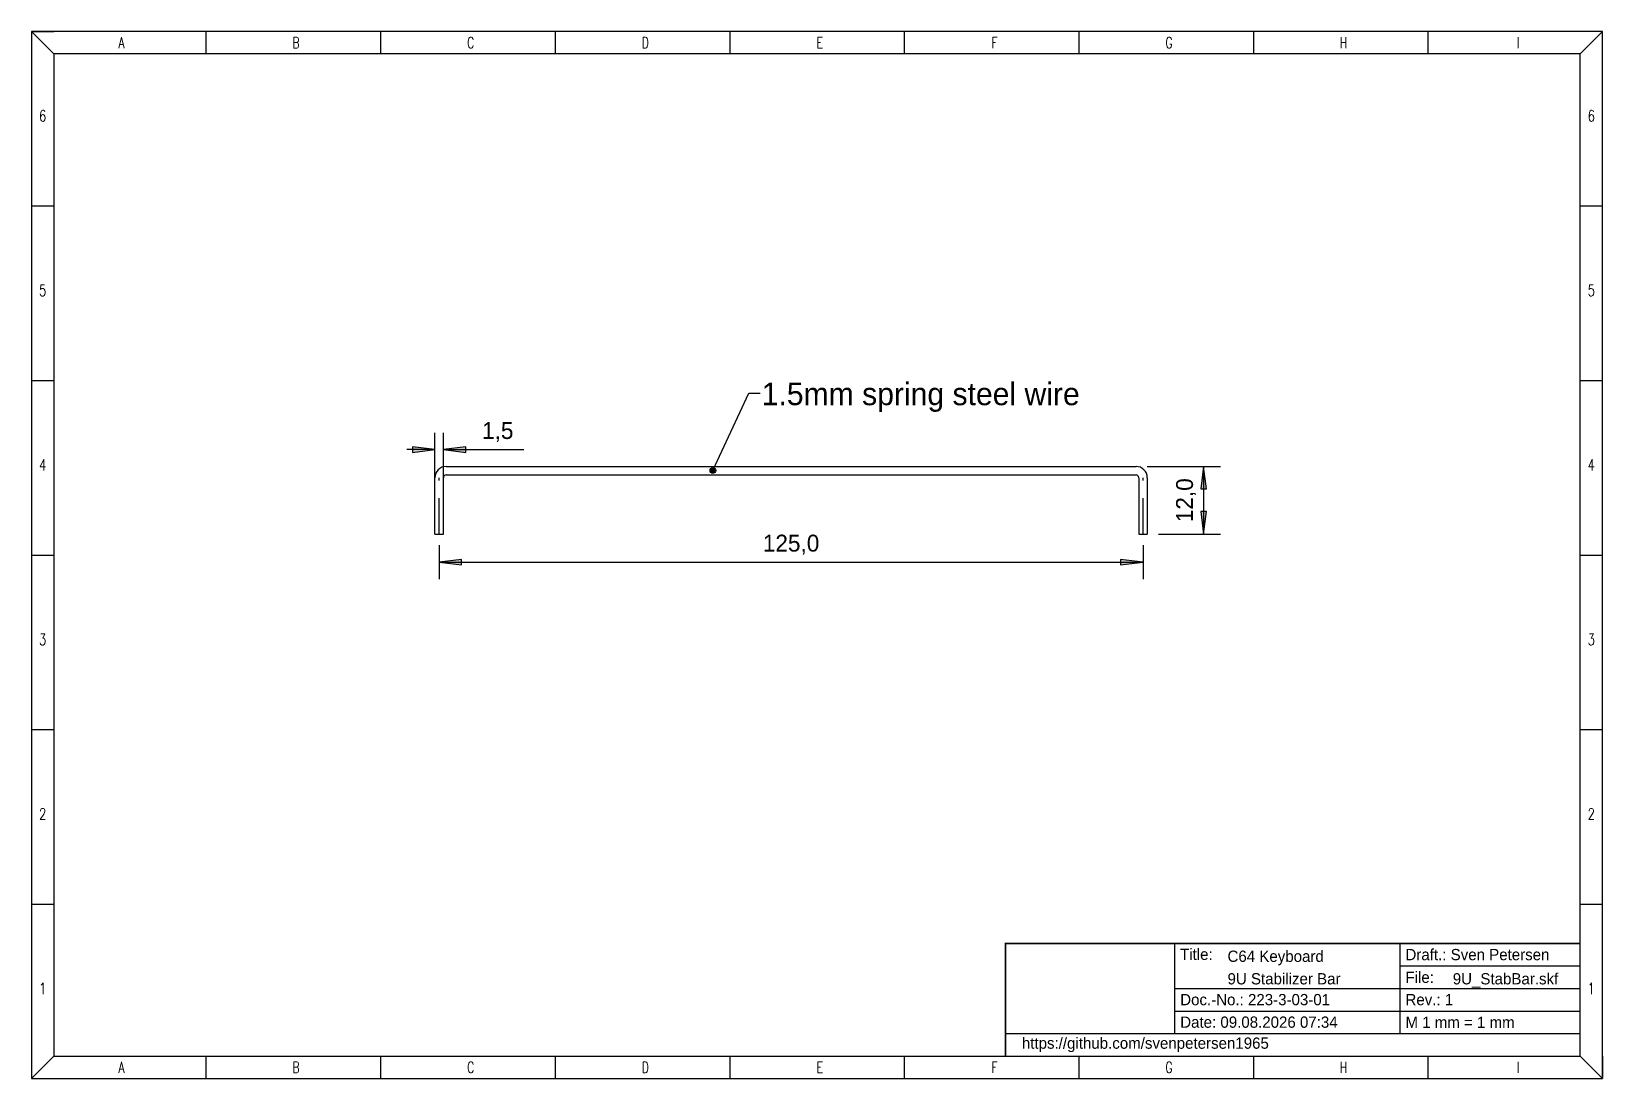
# Model space of a CAD drawing. Extents: x 13 to 292, y 8 to 194.
import ezdxf
from ezdxf.enums import TextEntityAlignment as Align

# ---------------------------------------------------------------- set-up
doc = ezdxf.new("R2010")
doc.units = 0
doc.linetypes.add('HIDDEN', pattern=[9.525, 6.35, -3.175])
for name, color, linetype in [('BEMASSUNG', 7, 'Continuous'), ('RAHMEN', 7, 'Continuous'), ('ZEICHNUNG', 7, 'Continuous')]:
    doc.layers.add(name, color=color, linetype=linetype)
doc.styles.add('FUTURALTBT', font='FUTURAL.TTF')
doc.styles.add('ROMANS', font='romans__.ttf')

# ---------------------------------------------------------------- blocks, each defined once
blk = doc.blocks.new('LONGARROW')
at = {"layer": 'BEMASSUNG', "linetype": 'Continuous'}
blk.add_hatch(color=0, dxfattribs=at).paths.add_polyline_path([(0, 0), (50.8, -6.35), (50.8, 6.35)])
at = {"layer": 'BEMASSUNG', "color": 0, "linetype": 'Continuous'}
blk.add_lwpolyline([(0, 0), (50.8, -6.35), (50.8, 6.35)], close=True, dxfattribs=at)

msp = doc.modelspace()

# ---------------------------------------------------------------- hatches: boundary and pattern name
at = {"layer": 'BEMASSUNG', "linetype": 'Continuous'}
msp.add_hatch(color=7, dxfattribs=at).paths.add_polyline_path([(134.11, 116.29, 1), (133.11, 116.29, 1)])

# ---------------------------------------------------------------- linework, layer by layer
at = {"layer": 'BEMASSUNG', "color": 7, "linetype": 'Continuous'}
for p, q in [((133.61, 116.29), (140, 130)), ((140, 130), (142, 130)), ((84.25, 112), (84.25, 123)), ((85.75, 112), (85.75, 123)), ((84.25, 120), (79.25, 120)), ((85.75, 120), (100.06, 120)), ((210.75, 117), (223.75, 117)), ((220.75, 117), (220.75, 105)), ((212.75, 105), (223.75, 105)), ((85, 103), (85, 97)), ((210, 103), (210, 97)), ((85, 100), (210, 100))]:
    msp.add_line(p, q, dxfattribs=at)
at = {"layer": 'BEMASSUNG', "color": 7, "linetype": 'HIDDEN'}
for p, q in [((85, 105), (85, 115)), ((210, 105), (210, 115))]:
    msp.add_line(p, q, dxfattribs=at)
at = {"layer": 'BEMASSUNG', "color": 7, "linetype": 'Continuous'}
msp.add_circle((133.61, 116.29), 0.5, dxfattribs=at)
at = {"layer": 'RAHMEN', "color": 7, "linetype": 'Continuous'}
for p, q in [((12.6, 194.27), (16.6, 190.27)), ((12.6, 194.27), (16.6, 194.27)), ((291.6, 194.27), (12.6, 194.27)), ((12.6, 194.27), (12.6, 8.27)), ((43.6, 194.27), (43.6, 190.27)), ((74.6, 194.27), (74.6, 190.27)), ((105.6, 194.27), (105.6, 190.27)), ((136.6, 194.27), (136.6, 190.27)), ((167.6, 194.27), (167.6, 190.27)), ((198.6, 194.27), (198.6, 190.27)), ((229.6, 194.27), (229.6, 190.27)), ((260.6, 194.27), (260.6, 190.27)), ((287.6, 190.27), (291.6, 194.27)), ((291.6, 8.27), (291.6, 194.27)), ((287.6, 190.27), (16.6, 190.27)), ((16.6, 190.27), (16.6, 12.27)), ((287.6, 12.27), (287.6, 190.27)), ((12.6, 163.27), (16.6, 163.27)), ((287.6, 163.27), (291.6, 163.27)), ((12.6, 132.27), (16.6, 132.27)), ((287.6, 132.27), (291.6, 132.27)), ((12.6, 101.27), (16.6, 101.27)), ((287.6, 101.27), (291.6, 101.27)), ((12.6, 70.27), (16.6, 70.27)), ((287.6, 70.27), (291.6, 70.27)), ((12.6, 39.27), (16.6, 39.27)), ((287.6, 39.27), (291.6, 39.27)), ((215.6, 32.27), (215.6, 16.27)), ((255.6, 32.27), (255.6, 16.27)), ((255.6, 28.27), (287.6, 28.27)), ((215.6, 24.27), (255.6, 24.27)), ((255.6, 24.27), (287.6, 24.27)), ((215.6, 20.27), (255.6, 20.27)), ((255.6, 20.27), (287.6, 20.27)), ((185.6, 16.27), (287.6, 16.27)), ((12.6, 8.27), (16.6, 12.27)), ((16.6, 12.27), (287.6, 12.27)), ((43.6, 12.27), (43.6, 8.27)), ((74.6, 12.27), (74.6, 8.27)), ((105.6, 12.27), (105.6, 8.27)), ((136.6, 12.27), (136.6, 8.27)), ((167.6, 12.27), (167.6, 8.27)), ((198.6, 12.27), (198.6, 8.27)), ((229.6, 12.27), (229.6, 8.27)), ((260.6, 12.27), (260.6, 8.27)), ((287.6, 12.27), (291.6, 8.27)), ((291.6, 12.27), (291.6, 8.27)), ((12.6, 8.27), (291.6, 8.27))]:
    msp.add_line(p, q, dxfattribs=at)
msp.add_lwpolyline([(185.6, 12.27, 0.3, 0.3, 0), (185.6, 32.27, 0.3, 0.3, 0), (287.6, 32.27, 0.3, 0.3, 0)], format="xyseb", dxfattribs=at)
at = {"layer": 'ZEICHNUNG', "color": 7, "linetype": 'Continuous'}
for p, q in [((84.25, 105), (84.25, 115)), ((85.75, 105), (85.75, 115)), ((86.25, 117), (208.75, 117)), ((86.25, 115.5), (208.75, 115.5)), ((209.25, 115), (209.25, 105)), ((210.75, 115), (210.75, 105)), ((84.25, 105), (85.75, 105)), ((209.25, 105), (210.75, 105))]:
    msp.add_line(p, q, dxfattribs=at)
for centre, radius, start, end in [((86.25, 115), 2, 90, 180), ((86.25, 115), 0.5, 90, 180), ((208.75, 115), 2, 0, 90), ((208.75, 115), 0.5, 0, 90)]:
    msp.add_arc(centre, radius, start, end, dxfattribs=at)

# ---------------------------------------------------------------- block references
at = {"layer": 'BEMASSUNG', "color": 7, "linetype": 'Continuous', "xscale": 0.07874015748031496, "yscale": 0.07874015748031496}
for p, rotation in [((84.25, 120), 180), ((220.75, 117), 270.0000000000001), ((220.75, 105), 90.00000000000006), ((210, 100), 180)]:
    msp.add_blockref('LONGARROW', p, dxfattribs=dict(at, rotation=rotation))
for p in [(85.75, 120), (85, 100)]:
    msp.add_blockref('LONGARROW', p, dxfattribs=at)

# ---------------------------------------------------------------- texts
at = {"layer": 'BEMASSUNG', "color": 7, "linetype": 'HIDDEN', "style": 'FUTURALTBT'}
msp.add_text('1.5mm spring steel wire', height=4, dxfattribs=at).set_placement((142.28, 129.88), align=Align.MIDDLE_LEFT)
at = {"layer": 'BEMASSUNG', "color": 7, "linetype": 'Continuous', "style": 'FUTURALTBT'}
for s, p in [('1,5', (95.41, 123.38)), ('125,0', (147.5, 103.38))]:
    msp.add_text(s, height=3, dxfattribs=at).set_placement(p, align=Align.MIDDLE_CENTER)
msp.add_text('12,0', height=3, rotation=90, dxfattribs=at).set_placement((217.37, 111), align=Align.MIDDLE_CENTER)
for s, p in [('C64 Keyboard', (225, 29)), ('9U Stabilizer Bar', (225, 25)), ('9U_StabBar.skf', (265, 25)), ('https://github.com/svenpetersen1965', (188.48, 13.57))]:
    msp.add_text(s, height=2, dxfattribs=at).set_placement(p)
at = {"layer": 'RAHMEN', "color": 7, "linetype": 'Continuous', "style": 'ROMANS', "width": 0.705882}
for s, p in [('A', (28.6, 192.27)), ('B', (59.6, 192.27)), ('C', (90.6, 192.27)), ('D', (121.6, 192.27)), ('E', (152.6, 192.27)), ('F', (183.6, 192.27)), ('G', (214.6, 192.27)), ('H', (245.6, 192.27)), ('I', (276.6, 192.27)), ('6', (14.6, 179.27)), ('6', (289.6, 179.27)), ('5', (14.6, 148.27)), ('5', (289.6, 148.27)), ('4', (14.6, 117.27)), ('4', (289.6, 117.27)), ('3', (14.6, 86.27)), ('3', (289.6, 86.27)), ('2', (14.6, 55.27)), ('2', (289.6, 55.27)), ('1', (14.6, 24.27)), ('1', (289.6, 24.27)), ('A', (28.6, 10.27)), ('B', (59.6, 10.27)), ('C', (90.6, 10.27)), ('D', (121.6, 10.27)), ('E', (152.6, 10.27)), ('F', (183.6, 10.27)), ('G', (214.6, 10.27)), ('H', (245.6, 10.27)), ('I', (276.6, 10.27))]:
    msp.add_text(s, height=2, dxfattribs=at).set_placement(p, align=Align.MIDDLE_CENTER)
at = {"layer": 'RAHMEN', "color": 7, "linetype": 'Continuous', "style": 'FUTURALTBT'}
for s, p in [('Title:', (216.57, 29.35)), ('File:', (256.6, 25.27))]:
    msp.add_text(s, height=2, dxfattribs=at).set_placement(p)
at = {"layer": 'RAHMEN', "color": 7, "linetype": 'Continuous', "char_height": 2, "attachment_point": 7, "style": 'FUTURALTBT'}
for s, insert in [('\\C7;\\H2;\\fFutura Lt BT|b0|i0;Draft.: \\H2;Sven Petersen', (256.6, 29.27)), ('\\C7;\\H2;\\fFutura Lt BT|b0|i0;Doc.-No.: \\H2;223-3-03-01', (216.6, 21.27)), ('\\C7;\\H2;\\fFutura Lt BT|b0|i0;Rev.: \\H2;1', (256.6, 21.27)), ('\\C7;\\H2;\\fFutura Lt BT|b0|i0;Date: \\H2;09.08.2026 \\H2;07:34', (216.6, 17.27)), ('\\C7;\\H2;\\fFutura Lt BT|b0|i0;M \\H2;1 mm = 1 mm', (256.6, 17.27))]:
    msp.add_mtext(s, dxfattribs=dict(at, insert=insert))

doc.saveas('drawing.dxf')
